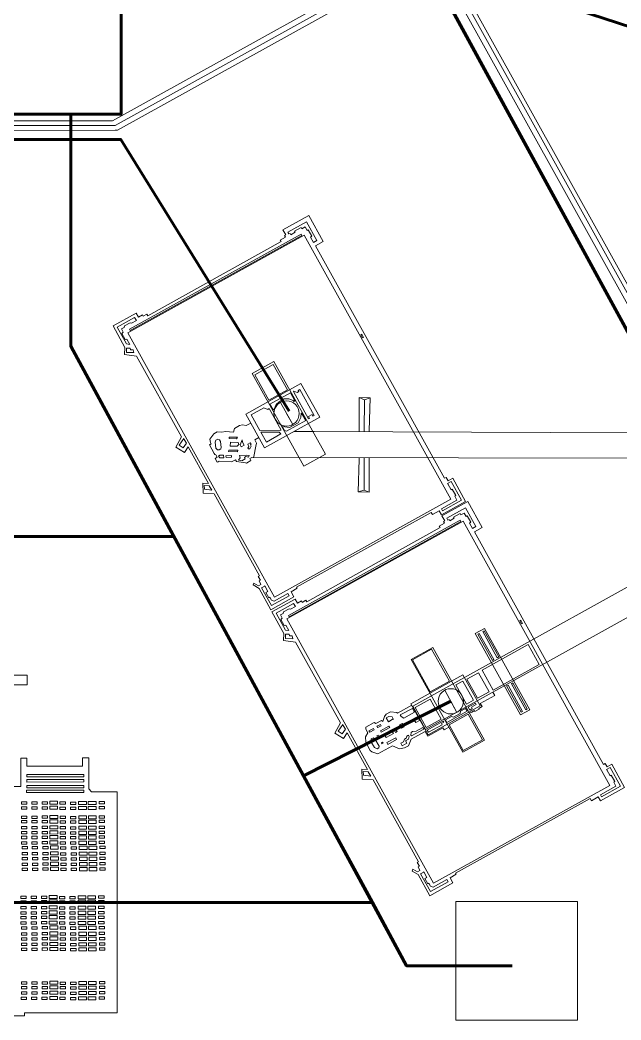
# Model space of a CAD drawing. Header units: millimetres. Extents: x 3191 to 879702, y -27549 to 222194.
# Drawn here: x 414218 to 420209, y 19253 to 29223 of the extents above; entities that cross this region are included whole.
import ezdxf

# ---------------------------------------------------------------- set-up
doc = ezdxf.new("R2010")
doc.units = ezdxf.units.MM
doc.header["$MEASUREMENT"] = 0
for name, color, linetype in [('Granulator', 11, 'Continuous'), ('Krumbuster', 112, 'Continuous'), ('Wires', 170, 'Continuous')]:
    doc.layers.add(name, color=color, linetype=linetype)

msp = doc.modelspace()

# ---------------------------------------------------------------- linework, layer by layer
at = {"layer": 'Granulator', "lineweight": 5}
for points in [[(422598.57043, 25466.22586), (421436.91999, 24821.02319), (421413.09764, 24807.79181), (421382.37157, 24795.6145), (421356.13159, 24796.3717), (421310.44391, 24804.18044), (421267.52888, 24826.91963), (421234.57091, 24856.54745), (418482.8687, 29810.82963), (418476.39623, 29822.48294), (418457.95636, 29848.48549), (418416.51628, 29886.39828), (418362.99128, 29907.60681), (418328.19528, 29922.19195), (418299.39729, 29926.0772), (418250.71083, 29927.75232), (418203.91998, 29920.04874), (418155.25605, 29893.01987), (415138.94321, 28217.70255)], [(415165.18098, 28170.46295), (415165.18098, 28170.46295), (418177.52212, 29843.57431), (418204.07501, 29858.32229), (418266.40023, 29875.38923), (418319.56153, 29868.64133), (418383.40418, 29845.44368), (418427.11991, 29812.61074), (418448.04414, 29789.22102), (421199.63518, 24835.139), (421229.68841, 24790.56024), (421273.54376, 24762.33823), (421316.86945, 24746.76171), (421355.28591, 24742.43755), (421398.20978, 24746.55428), (421427.95977, 24751.97114), (422625.01611, 25416.83892)], [(422651.87471, 25371.67006), (421478.096, 24719.73113), (421435.82558, 24696.25333), (421402.70777, 24692.04598), (421340.81631, 24690.27695), (421282.78241, 24701.99134), (421230.00801, 24724.66087), (421170.69942, 24774.41742), (418409.17304, 29746.38744), (418395.47382, 29771.05211), (418369.99824, 29795.4513), (418343.03584, 29810.5566), (418306.54129, 29824.05461), (418262.25189, 29825.75232), (418232.29898, 29815.0925), (418171.29978, 29781.21239), (415190.18496, 28125.44472)], [(415138.94321, 28217.70255), (412389.49986, 28217.70255)], [(415165.18098, 28170.46295), (412389.90701, 28170.46295)], [(415165.18098, 28125.44472), (412390.32277, 28122.22348)], [(415165.18098, 28125.44472), (415190.18496, 28125.44472)], [(417165.18297, 26972.66169), (417241.38482, 27014.98564), (417096.68811, 27275.50379), (416838.72981, 27132.22887), (416867.12431, 27081.1062), (416855.4355, 27074.61401), (416865.44092, 27056.59981), (416812.83774, 27027.38301), (416820.40962, 27013.75027), (415490.59935, 26275.14844), (415482.65687, 26289.44841), (415445.29406, 26268.69639), (415437.64252, 26282.47257), (415397.52372, 26260.18983), (415374.90916, 26300.90604), (415144.7686, 26173.08162), (415264.03982, 25958.34061), (415259.17693, 25889.14407), (415380.63459, 25872.48268), (415828.06548, 25066.909), (415772.62289, 24963.80687), (415856.0663, 24910.08436), (415895.28819, 24967.37749), (416097.66333, 24603.01265), (416039.36227, 24606.78527), (416043.22978, 24505.63626), (416152.67737, 24499.28256), (416606.61325, 23681.99702), (416593.60959, 23674.77454), (416613.94212, 23638.16699), (416600.59638, 23630.75451), (416620.06748, 23595.69791), (416594.92942, 23581.73576), (416549.59701, 23608.51733), (416541.1801, 23590.04037), (416601.85256, 23553.91748), (416718.9731, 23343.04865), (416949.26102, 23470.95493), (416920.14047, 23523.38482), (416980.9695, 23557.17042), (416974.42165, 23568.95944), (418315.95759, 24314.07392), (418328.6184, 24291.27885), (418398.01187, 24329.82129), (418419.90919, 24290.39641), (418660.04305, 24423.7713), (418531.98456, 24654.33328), (418485.55559, 24628.54575), (418466.42988, 24662.98051), (418449.45627, 24653.55305), (417165.18297, 26972.66169)], [(417145.01489, 27003.49506), (417114.04895, 27059.24746), (417127.28329, 27066.59806), (417091.94363, 27130.2251), (417081.5451, 27124.44955), (417062.12568, 27159.4131), (417027.77937, 27140.33651), (417020.08168, 27154.19574), (416955.48532, 27118.3177), (416962.13325, 27106.34848), (416918.01906, 27081.84663), (416910.32138, 27095.70586), (416899.29305, 27089.58052), (416888.97099, 27108.16481), (417073.93602, 27210.89789), (417177.33087, 27024.74139), (417145.01489, 27003.49506)], [(415311.70459, 25987.99911), (415282.70959, 26040.20296), (415265.48242, 26037.80326), (415232.90757, 26096.45242), (415247.523, 26109.62969), (415228.86544, 26143.22157), (415256.26828, 26158.44163), (415259.92545, 26173.12273), (415316.66173, 26204.63514), (415328.90877, 26200.05257), (415377.58673, 26227.08924), (415360.76245, 26257.38039), (415187.32835, 26161.0518), (415280.7571, 25992.83869), (415311.70459, 25987.99911)], [(417641.76077, 26058.39966), (417632.67093, 26053.35099), (417615.28875, 26084.64662), (417624.37859, 26089.69528), (417641.76077, 26058.39966)], [(415316.60147, 25951.08326), (415278.7468, 25952.40598), (415279.45143, 25909.36654), (415351.04231, 25906.54203), (415345.53404, 25934.68527), (415318.74623, 25935.82952), (415316.60147, 25951.08326)], [(417005.97994, 25537.97255), (417149.00094, 25280.47144), (417137.71034, 25274.20043), (417129.3519, 25289.24933), (417092.55222, 25268.81009), (417102.53596, 25250.83493), (417095.00919, 25246.65442), (416943.86194, 25518.78639), (416949.2976, 25521.80545), (416981.30421, 25509.49824), (416997.61294, 25518.55642), (416991.34392, 25529.84343), (417005.97994, 25537.97255)], [(416957.72812, 25425.84387), (416913.15018, 25506.10389), (416709.08009, 25392.75949)], [(416709.08009, 25392.75949), (416740.19174, 25336.74473), (416751.0192, 25342.75851), (416771.80538, 25390.37394), (416800.44863, 25415.72623), (416852.29747, 25444.52405), (416899.34445, 25444.47199), (416940.86457, 25430.4043), (416946.87695, 25419.57935), (416957.82896, 25425.66231)], [(417708.47094, 25455.62152), (417598.89741, 25457.91414), (417599.00394, 25133.75793), (417599.00892, 25118.60808)], [(417598.89741, 25457.91414), (417708.47094, 25455.62152), (417699.5849, 25127.70661), (417699.32747, 25118.2069)], [(417708.47094, 25455.62152), (417651.36998, 25436.61461), (417598.89741, 25457.91414)], [(417651.36998, 25436.61461), (417650.25291, 25127.50632), (417650.22002, 25118.40329)], [(416819.23763, 25133.99856), (416608.91647, 25131.70908), (416523.22196, 25285.99715), (416649.95869, 25356.38913), (416687.1405, 25340.2403), (416701.33883, 25348.12632), (416820.02618, 25134.43653)], [(416875.16248, 25300.5429), (416936.3664, 25190.34876), (416813.95857, 25410.73704)], [(416468.98152, 25294.03705), (416518.47963, 25204.91855), (416471.19808, 25178.65748), (416437.44867, 25185.81613), (416406.64481, 25179.73019), (416356.08098, 25151.64608), (416345.02319, 25112.98621), (416267.8803, 25120.84529), (416231.36473, 25112.13811), (416181.79236, 25116.01994), (416150.18975, 25098.46725), (416111.78977, 25043.51929), (416115.57289, 25010.89831), (416123.52721, 24996.577), (416105.82996, 24986.74762), (416153.08724, 24901.6636), (416158.936, 24891.13323), (416170.4507, 24889.26197), (416184.25379, 24864.4103), (416163.18568, 24852.70867), (416184.24073, 24814.80025), (416192.66833, 24819.4811), (416201.93798, 24824.62964), (416326.96984, 24816.91354), (416367.00005, 24839.14708), (416376.12387, 24822.72015), (416465.48309, 24806.76506), (416474.96357, 24805.07232), (416519.84349, 24829.99948), (416508.93553, 24849.63865), (416527.47571, 24859.93622), (422710.01591, 24850.43113)], [(416837.7132, 25164.47956), (416855.9616, 25131.62436), (416874.71331, 25124.49925), (417066.13324, 25230.81751), (417025.11095, 25304.67579), (417020.64103, 25302.19311), (417016.56974, 25259.34827), (416990.11979, 25207.85775), (416905.4535, 25160.83249), (416834.91078, 25170.14508), (416837.7132, 25164.47956)], [(415855.65755, 25039.76134), (415876.19151, 25002.79112), (415845.25006, 24958.05857), (415804.11251, 24984.9292), (415850.6955, 25051.11501), (415855.65755, 25039.76134)], [(416223.64791, 24961.24649), (416216.08008, 25021.52776), (416206.48836, 25038.79711), (416188.60718, 25043.19561), (416170.90993, 25033.36622), (416163.83602, 25012.35142), (416171.12277, 24953.56809), (416187.82991, 24936.39269), (416202.43578, 24937.8912), (416221.39699, 24948.42261), (416223.64791, 24961.24649)], [(416385.9239, 25065.15653), (416303.06795, 25065.43323), (416301.28519, 25051.76647), (416375.05943, 25046.99678), (416385.9239, 25065.15653)], [(416430.99581, 25035.62653), (416413.89742, 24986.99833), (416424.191, 24968.46533), (416429.66876, 24971.50778), (416452.00084, 24983.91144), (416435.62454, 25013.39602), (416430.99581, 25035.62653)], [(416548.56888, 24870.85295), (416547.0154, 24863.5182), (416546.25064, 24859.90736), (416548.56888, 24870.85295), (416570.21961, 24973.07678), (416577.07749, 25005.45625), (416558.8154, 25038.33608), (416598.69899, 25060.48818)], [(416816.95583, 25096.54678), (416802.55977, 25115.03312), (416619.81413, 25113.27048), (416674.26716, 25015.23092), (416816.95583, 25096.54678)], [(417137.24616, 25120.45473), (416959.85282, 25121.0472), (416952.5475, 25121.0716)], [(422644.10465, 25098.43217), (422659.11433, 25097.72406), (422670.35629, 25097.1937), (422644.10465, 25098.43217), (417149.53708, 25120.40557), (417137.24616, 25120.45473)], [(416299.42922, 24934.99478), (416297.64645, 24921.32802), (416385.46332, 24916.09114), (416388.18348, 24933.03373), (416299.42922, 24934.99478)], [(416393.91472, 25010.07119), (416315.83406, 25014.65304), (416313.90412, 24974.44968), (416383.23196, 24972.72193), (416398.16914, 24991.49027), (416393.91472, 25010.07119)], [(416513.28355, 25008.57938), (416489.68751, 24995.47369), (416497.77863, 24968.00124), (416490.47257, 24957.32945), (416495.38554, 24948.48394), (416507.50922, 24947.50208), (416521.60728, 24975.72457), (416514.35481, 24988.78222), (416522.36138, 24993.22922), (416513.28355, 25008.57938)], [(416246.84574, 24883.7433), (416250.72466, 24858.89111), (416208.96796, 24856.64256), (416198.20649, 24876.01798), (416211.26891, 24883.2731), (416246.84574, 24883.7433)], [(416325.86379, 24882.43728), (416269.12645, 24877.37914), (416272.25861, 24859.82896), (416325.5776, 24864.09019), (416325.86379, 24882.43728)], [(416407.03474, 24881.2247), (416414.0972, 24857.59015), (416394.33636, 24835.59149), (416429.81789, 24828.29199), (416463.10637, 24846.78104), (416455.15204, 24861.10235), (416470.74239, 24869.76152), (416494.94205, 24863.91203), (416500.70466, 24880.34042), (416480.66971, 24884.64499), (416407.03474, 24881.2247)], [(417699.98046, 24515.74471), (417590.40693, 24518.03733), (417599.29297, 24845.95224), (417599.5504, 24855.45195)], [(417590.40693, 24518.03733), (417699.98046, 24515.74471), (417699.87393, 24839.90092), (417699.86895, 24855.05076)], [(417647.50789, 24537.04424), (417648.62496, 24846.15252), (417648.65785, 24855.25556)], [(416128.95577, 24535.86911), (416104.82482, 24579.3155), (416053.89967, 24582.13654), (416057.62443, 24544.5186), (416128.95577, 24535.86911)], [(417590.40693, 24518.03733), (417647.50789, 24537.04424), (417699.98046, 24515.74471)], [(418484.36548, 24597.48923), (418517.01118, 24538.71253), (418527.65532, 24544.62448), (418562.55228, 24481.79449), (418551.90815, 24475.88253), (418573.85942, 24436.36052), (418418.75324, 24350.2116), (418430.29169, 24329.43727), (418619.35913, 24434.44891), (418515.23117, 24621.92533), (418480.76293, 24602.78102), (418484.36548, 24597.48923)], [(418750.3805, 24120.9415), (418826.58235, 24163.26545), (418681.88563, 24423.78361), (418423.92733, 24280.50868), (418452.32184, 24229.38601), (418440.63302, 24222.89382), (418450.63844, 24204.87962), (418398.03526, 24175.66282), (418405.60715, 24162.03008), (417075.79687, 23423.42825), (417067.8544, 23437.72822), (417030.49159, 23416.9762), (417022.84004, 23430.75238), (416982.72124, 23408.46964), (416960.10668, 23449.18586), (416729.96612, 23321.36143), (416849.23735, 23106.62042), (416844.37445, 23037.42389), (416965.83211, 23020.76249), (417413.263, 22215.18881), (417357.82041, 22112.08668), (417441.26382, 22058.36417), (417480.48571, 22115.6573), (417682.86085, 21751.29246), (417624.55979, 21755.06508), (417628.4273, 21653.91607), (417737.87489, 21647.56237), (418191.81077, 20830.27683), (418178.80711, 20823.05435), (418199.13965, 20786.4468), (418185.7939, 20779.03432), (418205.265, 20743.97772), (418180.12694, 20730.01557), (418134.79453, 20756.79714), (418126.37762, 20738.32018), (418187.05008, 20702.19729), (418304.17062, 20491.32846), (418534.45854, 20619.23474), (418505.33799, 20671.66463), (418566.16702, 20705.45023), (418559.61918, 20717.23925), (419901.15511, 21462.35373), (419913.81592, 21439.55866), (419983.20939, 21478.1011), (420005.10672, 21438.67622), (420245.24058, 21572.05111), (420117.18208, 21802.61309), (420070.75312, 21776.82556), (420051.6274, 21811.26032), (420034.65379, 21801.83286), (418750.3805, 24120.9415)], [(418730.21242, 24151.77487), (418699.24647, 24207.52727), (418712.48082, 24214.87788), (418677.14116, 24278.50491), (418666.74262, 24272.72936), (418647.3232, 24307.69291), (418612.97689, 24288.61632), (418605.27921, 24302.47555), (418540.68284, 24266.59751), (418547.33077, 24254.62829), (418503.21659, 24230.12644), (418495.5189, 24243.98567), (418484.49058, 24237.86033), (418474.16851, 24256.44462), (418659.13354, 24359.1777), (418762.52839, 24173.0212), (418730.21242, 24151.77487)], [(416650.48253, 23575.98193), (416626.01373, 23562.3915), (416724.22712, 23385.56391), (416900.61018, 23483.5304), (416888.72282, 23504.93292), (416752.61205, 23429.33443), (416723.73154, 23439.29891), (416707.59852, 23468.34548), (416698.42184, 23463.24858), (416669.83524, 23514.71712), (416689.20696, 23525.47654), (416657.87269, 23581.89208), (416652.93438, 23579.14925), (416650.48253, 23575.98193)], [(416896.90212, 23136.27892), (416867.90711, 23188.48277), (416850.67995, 23186.08307), (416818.10509, 23244.73223), (416832.72053, 23257.9095), (416814.06296, 23291.50138), (416841.46581, 23306.72144), (416845.12297, 23321.40254), (416901.85925, 23352.91495), (416914.10629, 23348.33238), (416962.78425, 23375.36905), (416945.95997, 23405.6602), (416772.52587, 23309.33161), (416865.95462, 23141.1185), (416896.90212, 23136.27892)], [(419226.95829, 23206.67947), (419217.86845, 23201.63081), (419200.48627, 23232.92643), (419209.57611, 23237.9751), (419226.95829, 23206.67947)], [(416901.799, 23099.36307), (416863.94432, 23100.68579), (416864.64895, 23057.64635), (416936.23984, 23054.82184), (416930.73156, 23082.96508), (416903.94376, 23084.10933), (416901.799, 23099.36307)], [(418512.64562, 22430.29869), (418573.84954, 22320.10455), (418451.44171, 22540.49284)], [(418721.17274, 22323.49164), (418747.97299, 22338.377), (418753.09545, 22329.1543), (418794.39401, 22352.0923), (418790.49121, 22359.11906), (418823.88144, 22377.66462), (418806.56229, 22408.84677), (418950.66734, 22488.88544), (418932.5354, 22521.53095)], [(418477.55023, 22163.45073), (418445.0389, 22145.39332), (418492.60895, 22171.81463), (418445.0389, 22145.39332), (418433.81809, 22165.59574), (418283.56251, 22082.14094), (418256.73028, 22130.45083), (418118.77576, 22053.82827), (418090.59604, 21987.60643), (418051.9333, 21966.13241), (417999.90095, 21957.34567), (417929.86701, 21985.10879), (417786.20141, 21905.31419), (417725.48927, 21925.6115), (417709.97159, 21941.12889), (417665.33264, 22021.49876), (417662.07641, 22076.00722), (417685.12473, 22115.24336), (417663.90303, 22153.45181), (417666.64134, 22173.36219), (417750.11735, 22219.72634), (417765.24476, 22208.01538), (417821.91964, 22239.49368), (417835.58448, 22230.41807), (417852.38766, 22278.82767), (417868.2565, 22302.00839), (417911.75142, 22326.16629), (417975.44509, 22320.16711), (417980.81159, 22310.50504), (418124.47138, 22390.29641)], [(418148.25638, 22325.13608), (418129.12083, 22359.58855), (418006.66989, 22295.54435), (418016.16128, 22278.45564), (418042.92871, 22263.38934), (418149.63411, 22322.65555), (418148.25638, 22325.13608)], [(418660.70278, 22359.57852), (418610.61787, 22331.76042), (418606.90174, 22308.43416), (418540.56073, 22271.58711), (418521.08807, 22279.73541), (418458.70123, 22245.08457), (418473.09298, 22219.17306), (418675.19126, 22331.42227), (418660.70278, 22359.57852)], [(418758.28601, 22412.62887), (418684.91557, 22371.87754), (418700.77077, 22343.33116), (418726.25267, 22357.48429), (418717.47146, 22373.29437), (418765.35999, 22399.89257), (418758.28601, 22412.62887)], [(417940.6163, 22249.48016), (417926.83868, 22274.28599), (417895.22825, 22280.53198), (417867.37981, 22265.06443), (417890.03647, 22224.27241), (417937.24847, 22255.54375)], [(418721.17274, 22323.49164), (418698.90113, 22311.12156)], [(417440.85507, 22188.04115), (417461.38903, 22151.07093), (417430.44758, 22106.33838), (417389.31003, 22133.20901), (417435.89302, 22199.39483), (417440.85507, 22188.04115)], [(418240.79866, 22155.74998), (418232.99132, 22169.80666), (418167.36869, 22133.35861), (418131.68178, 22129.4063), (418116.51684, 22120.98341), (418115.1318, 22094.24747), (418120.18367, 22085.15186), (418242.32943, 22152.99393), (418240.79866, 22155.74998)], [(418436.587, 22231.07777), (418278.42309, 22143.23054), (418290.61954, 22121.27154), (418425.05934, 22195.94196), (418418.22914, 22208.23934), (418443.27159, 22222.14839), (418436.587, 22231.07777)], [(417755.83118, 22057.77542), (417797.47036, 21982.80645), (417796.45565, 21967.09559), (417777.43041, 21956.52861), (417750.63096, 21969.05298), (417716.6461, 22030.24078), (417718.52198, 22055.44621), (417740.85494, 22067.85036), (417755.83118, 22057.77542)], [(418026.30295, 21987.20641), (418072.62403, 22012.93401), (418059.45876, 22036.63733), (418090.06493, 22053.63658), (418096.10542, 22080.4341), (418089.67581, 22092.01024), (418072.85746, 22082.66901), (418069.08388, 22062.18006), (418049.78321, 22051.4601), (418041.9354, 22027.26563), (418014.08697, 22011.79808), (418026.30295, 21987.20641)], [(420069.563, 21745.76904), (420102.2087, 21686.99234), (420112.85284, 21692.90429), (420147.74981, 21630.0743), (420137.10567, 21624.16235), (420159.05695, 21584.64033), (420003.95076, 21498.49141), (420015.48922, 21477.71708), (420204.55665, 21582.72872), (420100.42869, 21770.20514), (420065.96046, 21751.06083), (420069.563, 21745.76904)], [(417714.15329, 21684.14892), (417690.02234, 21727.59531), (417639.09719, 21730.41635), (417642.82196, 21692.79841), (417714.15329, 21684.14892)], [(418235.68005, 20724.26174), (418211.21125, 20710.67131), (418309.42465, 20533.84372), (418485.80771, 20631.81021), (418473.92034, 20653.21273), (418337.80958, 20577.61424), (418308.92906, 20587.57872), (418292.79604, 20616.62529), (418283.61937, 20611.52839), (418255.03276, 20662.99693), (418274.40448, 20673.75635), (418243.07022, 20730.17189), (418238.1319, 20727.42906), (418235.68005, 20724.26174)]]:
    msp.add_lwpolyline(points, dxfattribs=at)
for points in [[(417049.42341, 27079.40828), (415292.13559, 26103.37732), (416755.70123, 23468.31123), (418512.98905, 24444.34219)], [(415317.53327, 26125.86212), (417027.509, 27075.61504), (417020.17989, 27088.81068), (415310.20416, 26139.05776)], [(416533.03213, 25697.58328), (416749.82083, 25817.99183), (417262.56915, 24894.81786), (417045.78046, 24774.40931)], [(416557.88633, 25686.95579), (416743.03644, 25789.79167), (416883.5644, 25536.77913), (416698.41429, 25433.94325)], [(416656.61721, 24956.20974), (417205.39137, 25261.93014), (417017.75568, 25599.75744), (416468.98152, 25294.03705)], [(422477.21927, 24490.31555), (418261.44329, 22148.79367), (418132.79886, 22380.4106), (422348.57484, 24721.93247)], [(418634.62093, 24227.68809), (416877.33311, 23251.65713), (418340.89876, 20616.59104), (420098.18657, 21592.622)], [(416902.7308, 23274.14193), (418612.70653, 24223.89485), (418605.37742, 24237.0905), (416895.40169, 23287.33757)], [(419298.91178, 22345.96997), (419206.57165, 22294.68251), (418756.46674, 23105.07062), (418848.80686, 23156.35808)], [(418845.45112, 23133.35717), (418830.57038, 23125.09212), (418975.40096, 22864.33295), (418990.2817, 22872.59799)], [(418927.88954, 22838.51674), (418941.45632, 22846.05199), (418796.86876, 23106.3736), (418783.30198, 23098.83836)], [(418118.22966, 22845.8631), (418335.01835, 22966.27164), (418847.76667, 22043.09767), (418630.97798, 21922.68912)], [(418321.2654, 22951.20071), (418130.1244, 22845.03738), (418308.27884, 22524.28052), (418499.41984, 22630.44386)], [(419284.07015, 22995.56783), (418826.25819, 22741.29039), (418936.58231, 22542.65813), (419394.39427, 22796.93557)], [(418287.10342, 22097.48673), (418804.62955, 22384.93055), (418633.10585, 22693.74914), (418115.57973, 22406.30532)], [(418633.35005, 22632.3739), (418563.75923, 22593.72184), (418670.43821, 22401.65244), (418740.02903, 22440.30451)], [(418788.62731, 22715.75575), (418671.76722, 22650.84944), (418777.47435, 22460.52981), (418894.33444, 22525.43612)], [(419229.08256, 22329.23271), (419215.07633, 22321.45338), (419069.51667, 22583.52522), (419083.5229, 22591.30454)], [(419130.47669, 22612.96898), (419116.47134, 22605.19014), (419260.15713, 22346.49211), (419274.16248, 22354.27095)], [(418306.2362, 22453.35595), (418155.98062, 22369.90115), (418266.96852, 22170.07378), (418417.22411, 22253.52858)], [(418151.50254, 22239.26081), (418190.10388, 22260.70073), (418201.73839, 22239.75346), (418163.13705, 22218.31355)], [(418686.10264, 22302.62268), (418494.98795, 22196.47396), (418636.95466, 21940.87103), (418828.06935, 22047.01975)], [(417748.08741, 22146.44384), (417704.24777, 22122.09448), (417696.74647, 22135.60013), (417740.58611, 22159.9495)], [(417817.3558, 22186.71996), (417783.71735, 22168.03652), (417776.52235, 22180.99069), (417810.16081, 22199.67413)], [(417903.79324, 22169.45207), (417818.87082, 22122.28455), (417811.36978, 22135.78975), (417896.29219, 22182.95727)], [(417977.02267, 22127.89722), (417961.85774, 22119.47433), (417951.60097, 22137.94105), (417966.7659, 22146.36395)], [(418002.49923, 22195.09074), (418027.86534, 22209.17956), (418046.69484, 22175.27813), (418021.32873, 22161.18931)], [(417794.96716, 22080.87711), (417782.55996, 22073.98591), (417776.28338, 22085.28654), (417788.69057, 22092.17773)], [(417859.53966, 22086.08685), (417931.50403, 22126.05722), (417940.07676, 22110.62252), (417868.11239, 22070.65214)], [(417972.7754, 22049.80185), (417885.37067, 22001.2556), (417875.72625, 22018.61982), (417963.13099, 22067.16606)], [(417838.10962, 22013.59571), (417825.97697, 22006.85701), (417820.15972, 22017.33064), (417832.29237, 22024.06934)], [(418562.409, 19253.021), (418562.409, 20435.66251), (419774.41275, 20435.66251), (419774.41275, 19253.021)]]:
    msp.add_lwpolyline(points, close=True, dxfattribs=at)
for centre in [(416875.16248, 25300.5429), (418512.64562, 22430.29869)]:
    msp.add_circle(centre, 126.05026, dxfattribs=at)
at = {"layer": 'Krumbuster', "lineweight": 5}
for points in [[(413910.7611, 22593.72279), (414289.96394, 22593.79354), (413873.30361, 22593.7158), (414289.96394, 22593.79354), (414289.94603, 22689.75496), (414047.88492, 22689.7098), (413819.93316, 23400.37902), (413810.25912, 23400.37722)], [(415178.79478, 19325.39217), (414260.89776, 19325.22091), (414260.90333, 19295.32555), (414069.46163, 19295.28983), (414069.45716, 19319.23644), (410936.87577, 19318.65196), (410936.88064, 19292.57079), (410744.77342, 19292.53495), (410744.34642, 21581.08713), (414226.5935, 21581.73686), (414226.54095, 21863.36911), (414286.2634, 21863.38025), (414286.27829, 21783.57376), (414841.4193, 21783.67734), (414841.4037, 21867.26304), (414904.22223, 21867.27476), (414904.27991, 21558.11498), (414931.29398, 21526.69665), (415185.37481, 21526.74406), (415185.78554, 19325.39347), (415178.79478, 19325.39217)]]:
    msp.add_lwpolyline(points, dxfattribs=at)
for points in [[(414284.73579, 21676.34442), (414284.7314, 21699.85946), (414853.44885, 21699.96557), (414853.45324, 21676.45053)], [(414284.74522, 21625.83841), (414284.74083, 21649.35345), (414853.45828, 21649.45956), (414853.46266, 21625.94452)], [(414283.98363, 21520.40551), (414283.97925, 21543.92055), (414852.69669, 21544.02666), (414852.70108, 21520.51162)], [(414284.75595, 21568.32221), (414284.75156, 21591.83725), (414853.46901, 21591.94336), (414853.47339, 21568.42832)], [(414592.87804, 21404.13601), (414592.87219, 21435.52439), (414514.77583, 21435.50982), (414514.78168, 21404.12144)], [(414231.93909, 21404.48858), (414231.93473, 21427.82866), (414285.26827, 21427.83861), (414285.27263, 21404.49853)], [(414231.94848, 21354.18086), (414231.94412, 21377.52094), (414285.27766, 21377.53089), (414285.28201, 21354.19081)], [(414334.15013, 21404.50765), (414334.14577, 21427.84773), (414387.47931, 21427.85768), (414387.48366, 21404.5176)], [(414334.15951, 21354.19993), (414334.15516, 21377.54001), (414387.4887, 21377.54996), (414387.49305, 21354.20988)], [(414437.74396, 21406.20662), (414437.7396, 21429.5467), (414491.07314, 21429.55665), (414491.0775, 21406.21658)], [(414437.75335, 21355.8989), (414437.74899, 21379.23898), (414491.08253, 21379.24893), (414491.08688, 21355.90886)], [(414592.88743, 21353.82829), (414592.88157, 21385.21667), (414514.78521, 21385.2021), (414514.79107, 21353.81372)], [(414616.25211, 21403.45219), (414616.24775, 21426.79226), (414669.58129, 21426.80221), (414669.58564, 21403.46214)], [(414616.26149, 21353.14447), (414616.25714, 21376.48454), (414669.59067, 21376.49449), (414669.59503, 21353.15442)], [(414720.84189, 21402.072), (414720.83753, 21425.41207), (414774.17107, 21425.42202), (414774.17542, 21402.08195)], [(414720.85127, 21351.76428), (414720.84692, 21375.10435), (414774.18045, 21375.1143), (414774.18481, 21351.77423)], [(414880.26405, 21400.70204), (414880.25819, 21432.09041), (414802.16183, 21432.07584), (414802.16769, 21400.68747)], [(414880.27344, 21350.39432), (414880.26758, 21381.78269), (414802.17122, 21381.76812), (414802.17708, 21350.37975)], [(414976.49127, 21400.71999), (414976.48541, 21432.10837), (414898.38905, 21432.0938), (414898.39491, 21400.70542)], [(414976.50066, 21350.41227), (414976.4948, 21381.80065), (414898.39844, 21381.78608), (414898.40429, 21350.3977)], [(415006.83139, 21408.4007), (415006.82703, 21431.74078), (415060.16057, 21431.75073), (415060.16493, 21408.41065)], [(415006.84078, 21358.09298), (415006.83642, 21381.43306), (415060.16996, 21381.44301), (415060.17431, 21358.10293)], [(414232.40548, 21262.05704), (414232.40113, 21285.39712), (414285.73466, 21285.40707), (414285.73902, 21262.06699)], [(414232.41382, 21217.34814), (414232.40947, 21240.68822), (414285.74301, 21240.69817), (414285.74736, 21217.35809)], [(414334.61652, 21262.07611), (414334.61216, 21285.41619), (414387.9457, 21285.42614), (414387.95006, 21262.08607)], [(414334.62486, 21217.36721), (414334.62051, 21240.70729), (414387.95404, 21240.71724), (414387.9584, 21217.37716)], [(414438.21035, 21263.77509), (414438.206, 21287.11516), (414491.53953, 21287.12512), (414491.54389, 21263.78504)], [(414438.21869, 21219.06619), (414438.21434, 21242.40626), (414491.54788, 21242.41621), (414491.55223, 21219.07614)], [(414593.34444, 21261.70448), (414593.33858, 21293.09286), (414515.24222, 21293.07828), (414515.24807, 21261.68991)], [(414593.35278, 21216.99558), (414593.34692, 21248.38395), (414515.25056, 21248.36938), (414515.25642, 21216.981)], [(414616.7185, 21261.02065), (414616.71414, 21284.36073), (414670.04768, 21284.37068), (414670.05203, 21261.0306)], [(414616.72684, 21216.31175), (414616.72248, 21239.65182), (414670.05602, 21239.66178), (414670.06038, 21216.3217)], [(414721.30828, 21259.64046), (414721.30392, 21282.98054), (414774.63746, 21282.99049), (414774.64181, 21259.65041)], [(414721.31662, 21214.93156), (414721.31226, 21238.27163), (414774.6458, 21238.28159), (414774.65016, 21214.94151)], [(414880.73044, 21258.2705), (414880.72459, 21289.65888), (414802.62822, 21289.64431), (414802.63408, 21258.25593)], [(414880.73878, 21213.5616), (414880.73293, 21244.94998), (414802.63657, 21244.93541), (414802.64242, 21213.54703)], [(414976.95766, 21258.28845), (414976.95181, 21289.67683), (414898.85544, 21289.66226), (414898.8613, 21258.27388)], [(414976.966, 21213.57955), (414976.96015, 21244.96793), (414898.86378, 21244.95336), (414898.86964, 21213.56498)], [(415007.29778, 21265.96916), (415007.29343, 21289.30924), (415060.62696, 21289.31919), (415060.63132, 21265.97911)], [(415007.30612, 21221.26026), (415007.30177, 21244.60034), (415060.6353, 21244.61029), (415060.63966, 21221.27021)], [(414232.42467, 21159.21374), (414232.42032, 21182.55382), (414285.75385, 21182.56377), (414285.75821, 21159.22369)], [(414334.63571, 21159.23281), (414334.63135, 21182.57289), (414387.96489, 21182.58284), (414387.96925, 21159.24276)], [(414438.22954, 21160.93179), (414438.22519, 21184.27186), (414491.55872, 21184.28181), (414491.56308, 21160.94174)], [(414593.36363, 21158.86117), (414593.35777, 21190.24955), (414515.26141, 21190.23498), (414515.26726, 21158.8466)], [(414593.37322, 21107.44535), (414593.36736, 21138.83373), (414515.271, 21138.81916), (414515.27686, 21107.43078)], [(414616.73769, 21158.17735), (414616.73333, 21181.51742), (414670.06687, 21181.52737), (414670.07122, 21158.1873)], [(414721.32747, 21156.79716), (414721.32311, 21180.13723), (414774.65665, 21180.14718), (414774.661, 21156.80711)], [(414880.74963, 21155.4272), (414880.74378, 21186.81558), (414802.64741, 21186.801), (414802.65327, 21155.41263)], [(414976.97685, 21155.44515), (414976.97099, 21186.83353), (414898.87463, 21186.81896), (414898.88049, 21155.43058)], [(415007.31697, 21163.12586), (415007.31261, 21186.46594), (415060.64615, 21186.47589), (415060.65051, 21163.13581)], [(414232.43426, 21107.79792), (414232.42991, 21131.138), (414285.76345, 21131.14795), (414285.7678, 21107.80787)], [(414232.44302, 21060.84949), (414232.43867, 21084.18957), (414285.77221, 21084.19952), (414285.77656, 21060.85944)], [(414334.6453, 21107.81699), (414334.64095, 21131.15707), (414387.97448, 21131.16702), (414387.97884, 21107.82694)], [(414334.65406, 21060.86856), (414334.64971, 21084.20864), (414387.98324, 21084.21859), (414387.9876, 21060.87851)], [(414438.23913, 21109.51597), (414438.23478, 21132.85604), (414491.56832, 21132.86599), (414491.57267, 21109.52592)], [(414438.24789, 21062.56754), (414438.24354, 21085.90761), (414491.57708, 21085.91756), (414491.58143, 21062.57749)], [(414593.38198, 21060.49693), (414593.37612, 21091.8853), (414515.27976, 21091.87073), (414515.28562, 21060.48235)], [(414593.39199, 21006.84158), (414593.38613, 21038.22996), (414515.28977, 21038.21539), (414515.29563, 21006.82701)], [(414616.74728, 21106.76153), (414616.74292, 21130.1016), (414670.07646, 21130.11155), (414670.08082, 21106.77148)], [(414616.75604, 21059.8131), (414616.75168, 21083.15317), (414670.08522, 21083.16313), (414670.08958, 21059.82305)], [(414721.33706, 21105.38134), (414721.3327, 21128.72141), (414774.66624, 21128.73136), (414774.6706, 21105.39129)], [(414721.34582, 21058.43291), (414721.34146, 21081.77298), (414774.675, 21081.78294), (414774.67936, 21058.44286)], [(414880.75923, 21104.01138), (414880.75337, 21135.39976), (414802.65701, 21135.38518), (414802.66286, 21103.99681)], [(414880.76798, 21057.06295), (414880.76213, 21088.45133), (414802.66577, 21088.43676), (414802.67162, 21057.04838)], [(414976.98644, 21104.02933), (414976.98059, 21135.41771), (414898.88422, 21135.40314), (414898.89008, 21104.01476)], [(414976.9952, 21057.0809), (414976.98935, 21088.46928), (414898.89298, 21088.45471), (414898.89884, 21057.06633)], [(415007.32656, 21111.71004), (415007.32221, 21135.05012), (415060.65574, 21135.06007), (415060.6601, 21111.71999)], [(415007.33532, 21064.76161), (415007.33097, 21088.10169), (415060.6645, 21088.11164), (415060.66886, 21064.77156)], [(414232.45303, 21007.19415), (414232.44868, 21030.53422), (414285.78222, 21030.54417), (414285.78657, 21007.2041)], [(414238.05251, 20958.00723), (414238.04816, 20981.34731), (414291.38169, 20981.35726), (414291.38605, 20958.01718)], [(414334.66407, 21007.21322), (414334.65972, 21030.55329), (414387.99325, 21030.56324), (414387.99761, 21007.22317)], [(414340.26355, 20958.0263), (414340.25919, 20981.36638), (414393.59273, 20981.37633), (414393.59709, 20958.03625)], [(414438.2579, 21008.91219), (414438.25355, 21032.25227), (414491.58709, 21032.26222), (414491.59144, 21008.92214)], [(414443.85738, 20959.72528), (414443.85303, 20983.06535), (414497.18656, 20983.0753), (414497.19092, 20959.73523)], [(414598.99147, 20957.65467), (414598.98561, 20989.04304), (414520.88925, 20989.02847), (414520.8951, 20957.64009)], [(414616.76605, 21006.15775), (414616.76169, 21029.49783), (414670.09523, 21029.50778), (414670.09959, 21006.1677)], [(414622.36553, 20956.97084), (414622.36117, 20980.31091), (414675.69471, 20980.32087), (414675.69906, 20956.98079)], [(414721.35583, 21004.77756), (414721.35148, 21028.11764), (414774.68501, 21028.12759), (414774.68937, 21004.78751)], [(414726.95531, 20955.59065), (414726.95095, 20978.93072), (414780.28449, 20978.94068), (414780.28884, 20955.6006)], [(414880.778, 21003.4076), (414880.77214, 21034.79598), (414802.67578, 21034.78141), (414802.68163, 21003.39303)], [(414886.37747, 20954.22069), (414886.37162, 20985.60907), (414808.27525, 20985.5945), (414808.28111, 20954.20612)], [(414977.00521, 21003.42556), (414976.99936, 21034.81393), (414898.903, 21034.79936), (414898.90885, 21003.41099)], [(414982.60469, 20954.23864), (414982.59884, 20985.62702), (414904.50247, 20985.61245), (414904.50833, 20954.22407)], [(415007.34533, 21011.10627), (415007.34098, 21034.44634), (415060.67452, 21034.45629), (415060.67887, 21011.11622)], [(415012.94481, 20961.91935), (415012.94046, 20985.25943), (415066.27399, 20985.26938), (415066.27835, 20961.9293)], [(414238.06356, 20898.76473), (414238.05921, 20922.10481), (414291.39275, 20922.11476), (414291.3971, 20898.77468)], [(414239.18985, 20848.46888), (414239.1855, 20871.80896), (414292.51903, 20871.81891), (414292.52339, 20848.47883)], [(414340.2746, 20898.7838), (414340.27025, 20922.12388), (414393.60378, 20922.13383), (414393.60814, 20898.79375)], [(414341.40089, 20848.48795), (414341.39653, 20871.82803), (414394.73007, 20871.83798), (414394.73443, 20848.4979)], [(414443.86843, 20900.48278), (414443.86408, 20923.82285), (414497.19762, 20923.8328), (414497.20197, 20900.49273)], [(414444.99472, 20850.18693), (414444.99037, 20873.527), (414498.3239, 20873.53696), (414498.32826, 20850.19688)], [(414599.00252, 20898.41216), (414598.99666, 20929.80054), (414520.9003, 20929.78597), (414520.90616, 20898.39759)], [(414600.12881, 20848.11632), (414600.12295, 20879.50469), (414522.02659, 20879.49012), (414522.03244, 20848.10175)], [(414622.37658, 20897.72834), (414622.37223, 20921.06841), (414675.70576, 20921.07836), (414675.71012, 20897.73829)], [(414623.50287, 20847.43249), (414623.49851, 20870.77257), (414676.83205, 20870.78252), (414676.8364, 20847.44244)], [(414726.96636, 20896.34815), (414726.96201, 20919.68822), (414780.29554, 20919.69817), (414780.2999, 20896.3581)], [(414728.09265, 20846.0523), (414728.08829, 20869.39238), (414781.42183, 20869.40233), (414781.42618, 20846.06225)], [(414886.38853, 20894.97819), (414886.38267, 20926.36657), (414808.28631, 20926.35199), (414808.29216, 20894.96362)], [(414887.51481, 20844.68234), (414887.50896, 20876.07072), (414809.41259, 20876.05615), (414809.41845, 20844.66777)], [(414982.61575, 20894.99614), (414982.60989, 20926.38452), (414904.51353, 20926.36995), (414904.51938, 20894.98157)], [(414983.74203, 20844.70029), (414983.73618, 20876.08867), (414905.63981, 20876.0741), (414905.64567, 20844.68572)], [(415012.95586, 20902.67685), (415012.95151, 20926.01693), (415066.28505, 20926.02688), (415066.2894, 20902.6868)], [(415014.08215, 20852.381), (415014.0778, 20875.72108), (415067.41133, 20875.73103), (415067.41569, 20852.39095)], [(414239.19986, 20794.81354), (414239.19551, 20818.15361), (414292.52904, 20818.16356), (414292.5334, 20794.82349)], [(414239.20925, 20744.50582), (414239.20489, 20767.84589), (414292.53843, 20767.85584), (414292.54279, 20744.51577)], [(414341.4109, 20794.83261), (414341.40655, 20818.17268), (414394.74008, 20818.18263), (414394.74444, 20794.84256)], [(414341.42029, 20744.52489), (414341.41593, 20767.86496), (414394.74947, 20767.87491), (414394.75382, 20744.53484)], [(414445.00473, 20796.53158), (414445.00038, 20819.87166), (414498.33391, 20819.88161), (414498.33827, 20796.54153)], [(414445.01412, 20746.22386), (414445.00976, 20769.56394), (414498.3433, 20769.57389), (414498.34766, 20746.23381)], [(414600.13882, 20794.46097), (414600.13296, 20825.84935), (414522.0366, 20825.83478), (414522.04246, 20794.4464)], [(414600.1482, 20744.15325), (414600.14235, 20775.54163), (414522.04599, 20775.52706), (414522.05184, 20744.13868)], [(414623.51288, 20793.77714), (414623.50852, 20817.11722), (414676.84206, 20817.12717), (414676.84641, 20793.78709)], [(414623.52226, 20743.46942), (414623.51791, 20766.8095), (414676.85145, 20766.81945), (414676.8558, 20743.47937)], [(414728.10266, 20792.39695), (414728.0983, 20815.73703), (414781.43184, 20815.74698), (414781.4362, 20792.4069)], [(414728.11205, 20742.08923), (414728.10769, 20765.42931), (414781.44123, 20765.43926), (414781.44558, 20742.09918)], [(414887.52482, 20791.02699), (414887.51897, 20822.41537), (414809.4226, 20822.4008), (414809.42846, 20791.01242)], [(414887.53421, 20740.71927), (414887.52835, 20772.10765), (414809.43199, 20772.09308), (414809.43785, 20740.7047)], [(414983.75204, 20791.04495), (414983.74619, 20822.43333), (414905.64982, 20822.41875), (414905.65568, 20791.03038)], [(414983.76143, 20740.73723), (414983.75557, 20772.12561), (414905.65921, 20772.11103), (414905.66507, 20740.72266)], [(415014.09216, 20798.72566), (415014.08781, 20822.06573), (415067.42134, 20822.07568), (415067.4257, 20798.73561)], [(415014.10155, 20748.41794), (415014.09719, 20771.75801), (415067.43073, 20771.76796), (415067.43509, 20748.42789)], [(414226.88896, 20463.41947), (414226.88461, 20486.75955), (414280.21814, 20486.7695), (414280.2225, 20463.42943)], [(414226.8973, 20418.71057), (414226.89295, 20442.05065), (414280.22649, 20442.0606), (414280.23084, 20418.72052)], [(414329.1, 20463.43855), (414329.09565, 20486.77862), (414382.42918, 20486.78857), (414382.43354, 20463.4485)], [(414329.10834, 20418.72964), (414329.10399, 20442.06972), (414382.43752, 20442.07967), (414382.44188, 20418.7396)], [(414432.69383, 20465.13752), (414432.68948, 20488.4776), (414486.02301, 20488.48755), (414486.02737, 20465.14747)], [(414432.70217, 20420.42862), (414432.69782, 20443.76869), (414486.03136, 20443.77865), (414486.03571, 20420.43857)], [(414587.82792, 20463.06691), (414587.82206, 20494.45529), (414509.7257, 20494.44071), (414509.73155, 20463.05234)], [(414587.83626, 20418.35801), (414587.8304, 20449.74638), (414509.73404, 20449.73181), (414509.7399, 20418.34344)], [(414611.20198, 20462.38308), (414611.19762, 20485.72316), (414664.53116, 20485.73311), (414664.53551, 20462.39303)], [(414611.21032, 20417.67418), (414611.20596, 20441.01426), (414664.5395, 20441.02421), (414664.54386, 20417.68413)], [(414715.79176, 20461.00289), (414715.7874, 20484.34297), (414769.12094, 20484.35292), (414769.12529, 20461.01284)], [(414715.8001, 20416.29399), (414715.79575, 20439.63407), (414769.12928, 20439.64402), (414769.13364, 20416.30394)], [(414875.21392, 20459.63293), (414875.20807, 20491.02131), (414797.1117, 20491.00674), (414797.11756, 20459.61836)], [(414875.22227, 20414.92403), (414875.21641, 20446.31241), (414797.12005, 20446.29784), (414797.1259, 20414.90946)], [(414971.44114, 20459.65089), (414971.43529, 20491.03926), (414893.33892, 20491.02469), (414893.34478, 20459.63631)], [(414971.44948, 20414.94198), (414971.44363, 20446.33036), (414893.34727, 20446.31579), (414893.35312, 20414.92741)], [(415001.78126, 20467.33159), (415001.77691, 20490.67167), (415055.11044, 20490.68162), (415055.1148, 20467.34155)], [(415001.7896, 20422.62269), (415001.78525, 20445.96277), (415055.11879, 20445.97272), (415055.12314, 20422.63264)], [(414226.90815, 20360.57617), (414226.9038, 20383.91625), (414280.23733, 20383.9262), (414280.24169, 20360.58612)], [(414329.11919, 20360.59524), (414329.11483, 20383.93532), (414382.44837, 20383.94527), (414382.45273, 20360.60519)], [(414432.71302, 20362.29422), (414432.70867, 20385.63429), (414486.0422, 20385.64424), (414486.04656, 20362.30417)], [(414587.84711, 20360.2236), (414587.84125, 20391.61198), (414509.74489, 20391.59741), (414509.75074, 20360.20903)], [(414587.8567, 20308.80779), (414587.85084, 20340.19616), (414509.75448, 20340.18159), (414509.76034, 20308.79321)], [(414611.22117, 20359.53978), (414611.21681, 20382.87985), (414664.55035, 20382.8898), (414664.5547, 20359.54973)], [(414715.81095, 20358.15959), (414715.80659, 20381.49966), (414769.14013, 20381.50961), (414769.14448, 20358.16954)], [(414875.23311, 20356.78963), (414875.22726, 20388.17801), (414797.13089, 20388.16343), (414797.13675, 20356.77506)], [(414971.46033, 20356.80758), (414971.45447, 20388.19596), (414893.35811, 20388.18139), (414893.36397, 20356.79301)], [(415001.80045, 20364.48829), (415001.7961, 20387.82837), (415055.12963, 20387.83832), (415055.13399, 20364.49824)], [(414226.91774, 20309.16035), (414226.91339, 20332.50043), (414280.24693, 20332.51038), (414280.25128, 20309.1703)], [(414226.9265, 20262.21192), (414226.92215, 20285.552), (414280.25569, 20285.56195), (414280.26004, 20262.22187)], [(414329.12878, 20309.17942), (414329.12443, 20332.5195), (414382.45796, 20332.52945), (414382.46232, 20309.18937)], [(414329.13754, 20262.23099), (414329.13319, 20285.57107), (414382.46672, 20285.58102), (414382.47108, 20262.24094)], [(414432.72261, 20310.8784), (414432.71826, 20334.21847), (414486.0518, 20334.22842), (414486.05615, 20310.88835)], [(414432.73137, 20263.92997), (414432.72702, 20287.27004), (414486.06056, 20287.28), (414486.06491, 20263.93992)], [(414587.86546, 20261.85936), (414587.8596, 20293.24773), (414509.76324, 20293.23316), (414509.7691, 20261.84478)], [(414587.87547, 20208.20401), (414587.86961, 20239.59239), (414509.77325, 20239.57782), (414509.77911, 20208.18944)], [(414611.23076, 20308.12396), (414611.2264, 20331.46403), (414664.55994, 20331.47399), (414664.5643, 20308.13391)], [(414611.23952, 20261.17553), (414611.23516, 20284.51561), (414664.5687, 20284.52556), (414664.57306, 20261.18548)], [(414715.82054, 20306.74377), (414715.81619, 20330.08384), (414769.14972, 20330.0938), (414769.15408, 20306.75372)], [(414715.8293, 20259.79534), (414715.82495, 20283.13542), (414769.15848, 20283.14537), (414769.16284, 20259.80529)], [(414875.24271, 20305.37381), (414875.23685, 20336.76219), (414797.14049, 20336.74762), (414797.14634, 20305.35924)], [(414875.25147, 20258.42538), (414875.24561, 20289.81376), (414797.14925, 20289.79919), (414797.1551, 20258.41081)], [(414971.46992, 20305.39176), (414971.46407, 20336.78014), (414893.36771, 20336.76557), (414893.37356, 20305.37719)], [(414971.47868, 20258.44333), (414971.47283, 20289.83171), (414893.37647, 20289.81714), (414893.38232, 20258.42876)], [(415001.81004, 20313.07247), (415001.80569, 20336.41255), (415055.13923, 20336.4225), (415055.14358, 20313.08242)], [(415001.8188, 20266.12404), (415001.81445, 20289.46412), (415055.14799, 20289.47407), (415055.15234, 20266.13399)], [(414226.93652, 20208.55658), (414226.93216, 20231.89665), (414280.2657, 20231.9066), (414280.27005, 20208.56653)], [(414232.53599, 20159.36966), (414232.53164, 20182.70974), (414285.86517, 20182.71969), (414285.86953, 20159.37961)], [(414329.14755, 20208.57565), (414329.1432, 20231.91572), (414382.47674, 20231.92567), (414382.48109, 20208.5856)], [(414334.74703, 20159.38873), (414334.74268, 20182.72881), (414388.07621, 20182.73876), (414388.08057, 20159.39868)], [(414432.74139, 20210.27462), (414432.73703, 20233.6147), (414486.07057, 20233.62465), (414486.07492, 20210.28457)], [(414438.34086, 20161.08771), (414438.33651, 20184.42778), (414491.67004, 20184.43774), (414491.6744, 20161.09766)], [(414593.47495, 20159.0171), (414593.46909, 20190.40547), (414515.37273, 20190.3909), (414515.37858, 20159.00252)], [(414611.24953, 20207.52018), (414611.24518, 20230.86026), (414664.57871, 20230.87021), (414664.58307, 20207.53013)], [(414616.84901, 20158.33327), (414616.84465, 20181.67335), (414670.17819, 20181.6833), (414670.18254, 20158.34322)], [(414715.83931, 20206.13999), (414715.83496, 20229.48007), (414769.16849, 20229.49002), (414769.17285, 20206.14994)], [(414721.43879, 20156.95308), (414721.43443, 20180.29316), (414774.76797, 20180.30311), (414774.77232, 20156.96303)], [(414875.26148, 20204.77003), (414875.25562, 20236.15841), (414797.15926, 20236.14384), (414797.16511, 20204.75546)], [(414880.86095, 20155.58312), (414880.8551, 20186.9715), (414802.75873, 20186.95693), (414802.76459, 20155.56855)], [(414971.4887, 20204.78799), (414971.48284, 20236.17637), (414893.38648, 20236.16179), (414893.39233, 20204.77342)], [(414977.08817, 20155.60107), (414977.08232, 20186.98945), (414898.98595, 20186.97488), (414898.99181, 20155.5865)], [(415001.82881, 20212.4687), (415001.82446, 20235.80877), (415055.158, 20235.81872), (415055.16235, 20212.47865)], [(415007.42829, 20163.28178), (415007.42394, 20186.62186), (415060.75747, 20186.63181), (415060.76183, 20163.29173)], [(414232.54705, 20100.12716), (414232.54269, 20123.46724), (414285.87623, 20123.47719), (414285.88058, 20100.13711)], [(414233.67333, 20049.83131), (414233.66898, 20073.17139), (414287.00251, 20073.18134), (414287.00687, 20049.84126)], [(414334.75808, 20100.14623), (414334.75373, 20123.48631), (414388.08727, 20123.49626), (414388.09162, 20100.15618)], [(414335.88437, 20049.85038), (414335.88002, 20073.19046), (414389.21355, 20073.20041), (414389.21791, 20049.86034)], [(414438.35192, 20101.84521), (414438.34756, 20125.18528), (414491.6811, 20125.19523), (414491.68545, 20101.85516)], [(414439.4782, 20051.54936), (414439.47385, 20074.88943), (414492.80738, 20074.89939), (414492.81174, 20051.55931)], [(414593.486, 20099.77459), (414593.48014, 20131.16297), (414515.38378, 20131.1484), (414515.38964, 20099.76002)], [(414594.61229, 20049.47875), (414594.60643, 20080.86713), (414516.51007, 20080.85255), (414516.51592, 20049.46418)], [(414616.86006, 20099.09077), (414616.85571, 20122.43084), (414670.18924, 20122.44079), (414670.1936, 20099.10072)], [(414617.98635, 20048.79492), (414617.98199, 20072.135), (414671.31553, 20072.14495), (414671.31988, 20048.80487)], [(414721.44984, 20097.71058), (414721.44549, 20121.05065), (414774.77902, 20121.0606), (414774.78338, 20097.72053)], [(414722.57613, 20047.41473), (414722.57177, 20070.75481), (414775.90531, 20070.76476), (414775.90967, 20047.42468)], [(414880.87201, 20096.34062), (414880.86615, 20127.729), (414802.76979, 20127.71442), (414802.77564, 20096.32605)], [(414881.99829, 20046.04477), (414881.99244, 20077.43315), (414803.89607, 20077.41858), (414803.90193, 20046.0302)], [(414977.09923, 20096.35857), (414977.09337, 20127.74695), (414898.99701, 20127.73238), (414899.00286, 20096.344)], [(414978.22551, 20046.06273), (414978.21966, 20077.4511), (414900.12329, 20077.43653), (414900.12915, 20046.04815)], [(415007.43934, 20104.03928), (415007.43499, 20127.37936), (415060.76853, 20127.38931), (415060.77288, 20104.04923)], [(415008.56563, 20053.74343), (415008.56128, 20077.08351), (415061.89481, 20077.09346), (415061.89917, 20053.75338)], [(414233.68334, 19996.17597), (414233.67899, 20019.51604), (414287.01253, 20019.52599), (414287.01688, 19996.18592)], [(414233.69273, 19945.86825), (414233.68838, 19969.20832), (414287.02191, 19969.21827), (414287.02627, 19945.8782)], [(414335.89438, 19996.19504), (414335.89003, 20019.53511), (414389.22356, 20019.54506), (414389.22792, 19996.20499)], [(414335.90377, 19945.88732), (414335.89941, 19969.22739), (414389.23295, 19969.23734), (414389.2373, 19945.89727)], [(414439.48821, 19997.89401), (414439.48386, 20021.23409), (414492.8174, 20021.24404), (414492.82175, 19997.90396)], [(414439.4976, 19947.58629), (414439.49325, 19970.92637), (414492.82678, 19970.93632), (414492.83114, 19947.59624)], [(414594.6223, 19995.8234), (414594.61644, 20027.21178), (414516.52008, 20027.19721), (414516.52594, 19995.80883)], [(414594.63169, 19945.51568), (414594.62583, 19976.90406), (414516.52947, 19976.88949), (414516.53532, 19945.50111)], [(414617.99636, 19995.13957), (414617.992, 20018.47965), (414671.32554, 20018.4896), (414671.3299, 19995.14952)], [(414618.00575, 19944.83185), (414618.00139, 19968.17193), (414671.33493, 19968.18188), (414671.33928, 19944.8418)], [(414722.58614, 19993.75938), (414722.58178, 20017.09946), (414775.91532, 20017.10941), (414775.91968, 19993.76933)], [(414722.59553, 19943.45166), (414722.59117, 19966.79174), (414775.92471, 19966.80169), (414775.92906, 19943.46161)], [(414882.00831, 19992.38942), (414882.00245, 20023.7778), (414803.90609, 20023.76323), (414803.91194, 19992.37485)], [(414882.01769, 19942.0817), (414882.01184, 19973.47008), (414803.91547, 19973.45551), (414803.92133, 19942.06713)], [(414978.23552, 19992.40738), (414978.22967, 20023.79576), (414900.1333, 20023.78118), (414900.13916, 19992.39281)], [(414978.24491, 19942.09966), (414978.23905, 19973.48804), (414900.14269, 19973.47346), (414900.14855, 19942.08509)], [(415008.57564, 20000.08809), (415008.57129, 20023.42816), (415061.90482, 20023.43811), (415061.90918, 20000.09804)], [(415008.58503, 19949.78037), (415008.58067, 19973.12044), (415061.91421, 19973.13039), (415061.91857, 19949.79032)], [(414233.75551, 19609.41423), (414233.75115, 19632.7543), (414287.08469, 19632.76426), (414287.08904, 19609.42418)], [(414233.76406, 19563.58556), (414233.7597, 19586.92564), (414287.09324, 19586.93559), (414287.09759, 19563.59551)], [(414335.96654, 19609.4333), (414335.96219, 19632.77337), (414389.29573, 19632.78333), (414389.30008, 19609.44325)], [(414335.9751, 19563.60463), (414335.97074, 19586.94471), (414389.30428, 19586.95466), (414389.30863, 19563.61459)], [(414439.56038, 19611.13227), (414439.55602, 19634.47235), (414492.88956, 19634.4823), (414492.89391, 19611.14222)], [(414439.56893, 19565.30361), (414439.56457, 19588.64368), (414492.89811, 19588.65364), (414492.90246, 19565.31356)], [(414594.69446, 19609.06166), (414594.68861, 19640.45004), (414516.59224, 19640.43547), (414516.5981, 19609.04709)], [(414594.70301, 19563.233), (414594.69716, 19594.62137), (414516.60079, 19594.6068), (414516.60665, 19563.21843)], [(414594.71282, 19510.68575), (414594.70696, 19542.07413), (414516.6106, 19542.05956), (414516.61645, 19510.67118)], [(414618.06852, 19608.37783), (414618.06417, 19631.71791), (414671.3977, 19631.72786), (414671.40206, 19608.38779)], [(414618.07707, 19562.54917), (414618.07272, 19585.88925), (414671.40625, 19585.8992), (414671.41061, 19562.55912)], [(414722.6583, 19606.99764), (414722.65395, 19630.33772), (414775.98748, 19630.34767), (414775.99184, 19607.0076)], [(414722.66685, 19561.16898), (414722.6625, 19584.50906), (414775.99604, 19584.51901), (414776.00039, 19561.17893)], [(414882.08047, 19605.62769), (414882.07461, 19637.01606), (414803.97825, 19637.00149), (414803.98411, 19605.61311)], [(414882.08902, 19559.79902), (414882.08316, 19591.1874), (414803.9868, 19591.17283), (414803.99266, 19559.78445)], [(414978.30769, 19605.64564), (414978.30183, 19637.03402), (414900.20547, 19637.01945), (414900.21132, 19605.63107)], [(414978.31624, 19559.81697), (414978.31038, 19591.20535), (414900.21402, 19591.19078), (414900.21988, 19559.8024)], [(415008.64781, 19613.32635), (415008.64345, 19636.66642), (415061.97699, 19636.67638), (415061.98134, 19613.3363)], [(415008.65636, 19567.49768), (415008.652, 19590.83776), (415061.98554, 19590.84771), (415061.98989, 19567.50763)], [(414230.66475, 19456.8575), (414230.66039, 19480.19757), (414283.99393, 19480.20752), (414283.99828, 19456.86745)], [(414233.77386, 19511.03832), (414233.76951, 19534.37839), (414287.10304, 19534.38834), (414287.1074, 19511.04827)], [(414332.87578, 19456.87657), (414332.87143, 19480.21664), (414386.20497, 19480.2266), (414386.20932, 19456.88652)], [(414335.9849, 19511.05739), (414335.98054, 19534.39746), (414389.31408, 19534.40741), (414389.31844, 19511.06734)], [(414436.46962, 19458.57554), (414436.46526, 19481.91562), (414489.7988, 19481.92557), (414489.80315, 19458.58549)], [(414439.57873, 19512.75636), (414439.57438, 19536.09644), (414492.90791, 19536.10639), (414492.91227, 19512.76631)], [(414591.6037, 19456.50493), (414591.59784, 19487.89331), (414513.50148, 19487.87874), (414513.50734, 19456.49036)], [(414614.97776, 19455.8211), (414614.97341, 19479.16118), (414668.30694, 19479.17113), (414668.3113, 19455.83106)], [(414618.08688, 19510.00192), (414618.08252, 19533.342), (414671.41606, 19533.35195), (414671.42041, 19510.01187)], [(414719.56754, 19454.44091), (414719.56319, 19477.78099), (414772.89672, 19477.79094), (414772.90108, 19454.45087)], [(414722.67666, 19508.62173), (414722.6723, 19531.96181), (414776.00584, 19531.97176), (414776.01019, 19508.63168)], [(414878.98971, 19453.07095), (414878.98385, 19484.45933), (414800.88749, 19484.44476), (414800.89334, 19453.05638)], [(414882.09882, 19507.25177), (414882.09297, 19538.64015), (414803.9966, 19538.62558), (414804.00246, 19507.2372)], [(414975.21693, 19453.08891), (414975.21107, 19484.47729), (414897.11471, 19484.46272), (414897.12056, 19453.07434)], [(414978.32604, 19507.26973), (414978.32019, 19538.65811), (414900.22382, 19538.64353), (414900.22968, 19507.25516)], [(415005.55705, 19460.76962), (415005.55269, 19484.10969), (415058.88623, 19484.11964), (415058.89058, 19460.77957)], [(415008.66616, 19514.95044), (415008.66181, 19538.29051), (415061.99534, 19538.30046), (415061.9997, 19514.96039)]]:
    msp.add_lwpolyline(points, close=True, dxfattribs=at)
at = {"layer": 'Wires', "lineweight": 60}
for points in [[(414616.66794, 34146.9605), (416698.00962, 32173.09978), (417272.63508, 31622.89834), (422295.4344, 22411.65367), (417272.63508, 31622.89834), (420826.39721, 25105.70139), (422407.99863, 25966.22792)], [(414616.66794, 30252.98829), (414616.66794, 30744.46202), (415225.57951, 30744.46202), (415225.57951, 28282.83493), (412434.66107, 28282.83493)], [(420826.39721, 25105.70139), (418254.1693, 29822.87584), (422104.8803, 28565.98743), (424547.42251, 29782.75061)], [(415225.57951, 28282.83493), (414722.71118, 28282.83493), (414722.71118, 28031.70254), (412907.15185, 28031.70254)], [(414722.71118, 28031.70254), (415221.93299, 28031.70254), (416900.04551, 25324.6186)], [(414722.71118, 28031.70254), (414722.71118, 25969.63625), (417045.33162, 21687.23631), (418512.64562, 22430.29869)], [(418072.09815, 19794.10524), (417730.54118, 20423.86097), (417045.33162, 21687.23631), (414722.71118, 25969.63625), (415751.74195, 24072.33042), (410467.2694, 24072.33042)], [(417045.33162, 21687.23631), (418072.09815, 19794.10524), (417730.54118, 20423.86097), (412470.27758, 20423.86097)], [(417045.33162, 21687.23631), (418072.09815, 19794.10524), (419124.38541, 19794.10524)]]:
    msp.add_lwpolyline(points, dxfattribs=at)

doc.saveas('drawing.dxf')
